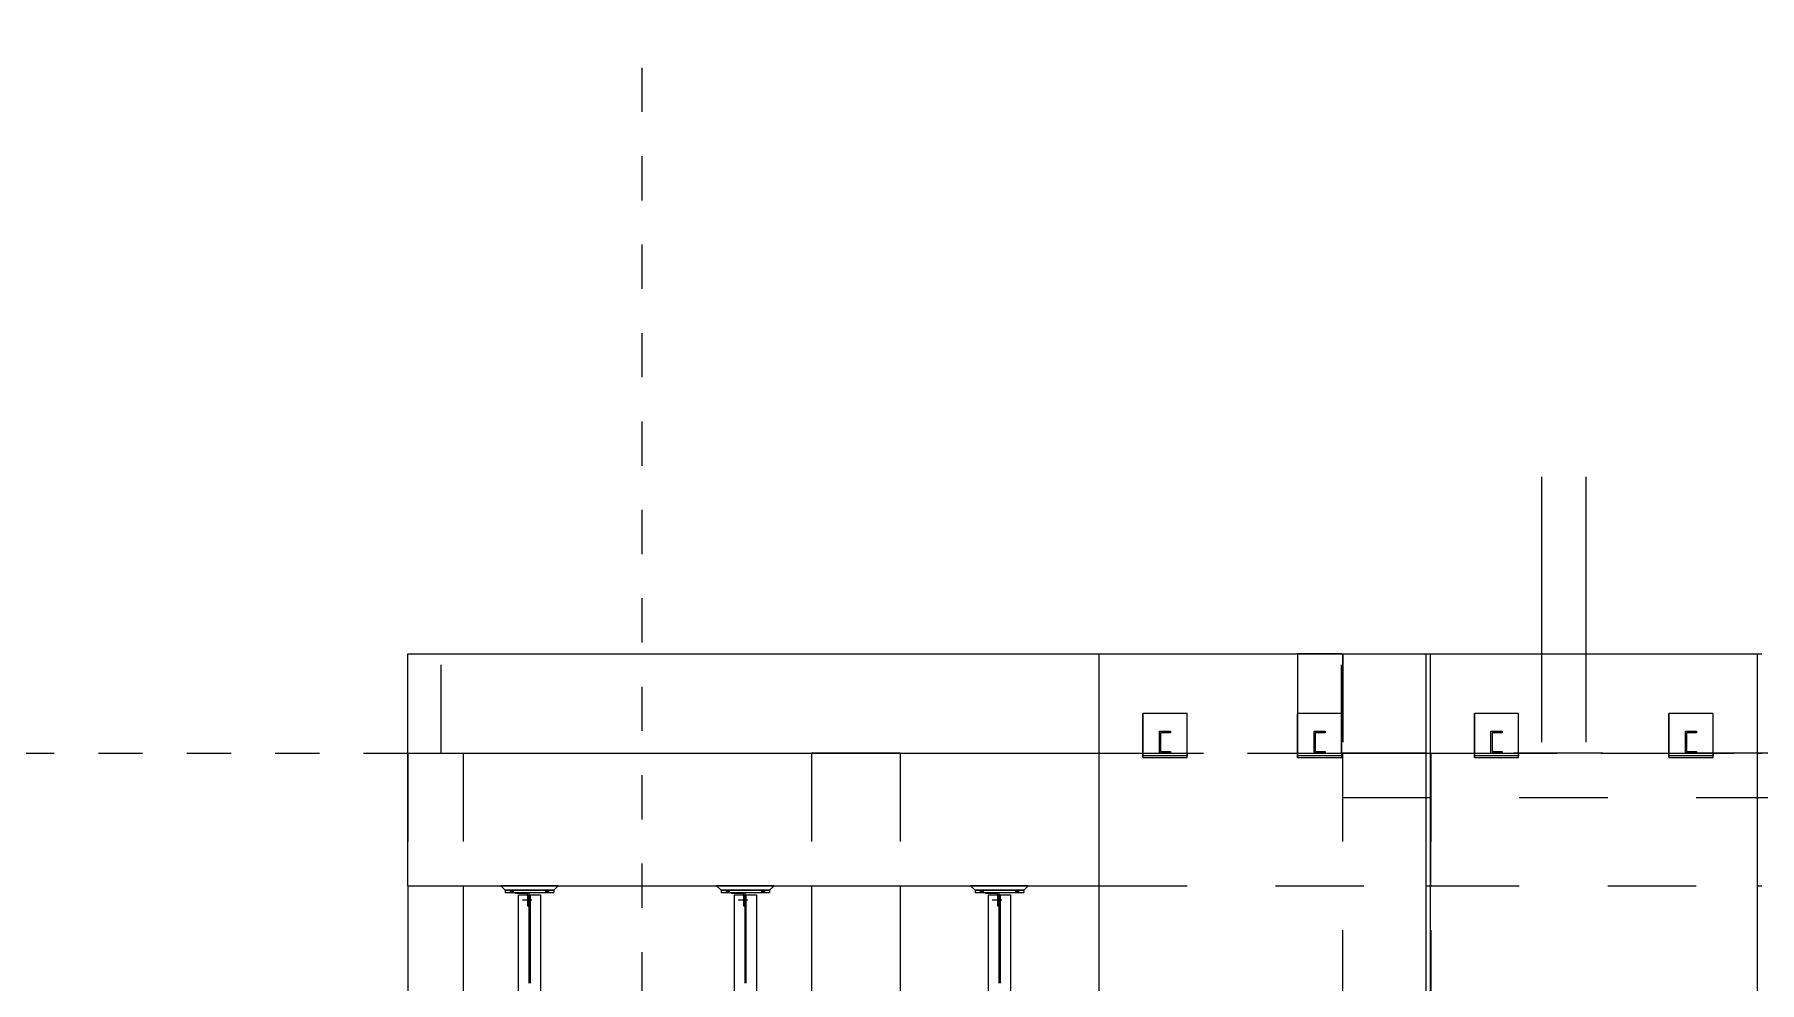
# Model space of a CAD drawing. Header units: millimetres. Extents: x 652937 to 1670132, y 1473552 to 2851037.
# Drawn here: x 663419.82 to 663427.63, y 1524536.2 to 1524540.49 of the extents above; entities that cross this region are included whole.
import ezdxf

# ---------------------------------------------------------------- set-up
doc = ezdxf.new("R2010")
doc.units = ezdxf.units.MM
for name, pattern in [('XKITLINE00', [0]), ('XKITLINE01', [4, 1, -1, 1, -1]), ('XKITLINE02', [4, 2, -2])]:
    doc.linetypes.add(name, pattern=pattern)
for name, color, linetype, lineweight in [('Bolt', 7, 'Continuous', 0), ('Part', 7, 'Continuous', 0), ('S-GRID', 7, 'Continuous', 9)]:
    doc.layers.add(name, color=color, linetype=linetype, lineweight=lineweight)

# ---------------------------------------------------------------- blocks, each defined once
blk = doc.blocks.new('*A33892395')
at = {"layer": 'S-GRID', "color": 7, "linetype": 'XKITLINE01', "lineweight": 0}
blk.add_line((346.109039, 67.677691), (455.260679, 67.677691), dxfattribs=at)
blk = doc.blocks.new('*A34482454')
at = {"layer": 'S-GRID', "color": 7, "linetype": 'XKITLINE01', "lineweight": 0}
blk.add_line((362.410088, -3.820204), (362.410088, 83.930188), dxfattribs=at)
blk = doc.blocks.new('*A34492455')
at = {"layer": 'Part', "color": 7, "linetype": 'XKITLINE00', "lineweight": 0}
for p, q in [((372.740108, 69.927691), (380.140108, 69.927691)), ((372.740108, 69.927691), (372.740108, 53.277691)), ((380.140108, 69.927691), (380.140108, 53.277691))]:
    blk.add_line(p, q, dxfattribs=at)
blk = doc.blocks.new('*A34502456')
at = {"layer": 'Part', "color": 7, "linetype": 'XKITLINE00', "lineweight": 0}
for p, q in [((380.240108, 69.927691), (387.640108, 69.927691)), ((380.240108, 69.927691), (380.240108, 53.277691)), ((387.640108, 69.927691), (387.640108, 53.277691))]:
    blk.add_line(p, q, dxfattribs=at)
blk = doc.blocks.new('*A34842490')
at = {"layer": 'Part', "color": 7, "linetype": 'XKITLINE00', "lineweight": 0}
for p, q in [((364.095097, 64.677691), (364.195097, 64.577691)), ((364.195097, 64.577691), (365.295097, 64.577691)), ((365.295097, 64.577691), (365.395097, 64.677691))]:
    blk.add_line(p, q, dxfattribs=at)
at = {"layer": 'Part', "color": 7, "linetype": 'XKITLINE02', "lineweight": 0}
blk.add_line((365.395097, 64.677691), (364.095097, 64.677691), dxfattribs=at)
blk = doc.blocks.new('*A34852491')
at = {"layer": 'Bolt', "color": 7, "linetype": 'XKITLINE02', "lineweight": 0}
for p, q in [((364.799697, 64.352691), (364.585097, 64.352691)), ((364.730097, 64.387691), (364.705097, 64.387691)), ((364.730097, 64.317691), (364.705097, 64.317691)), ((364.760097, 64.387691), (364.730097, 64.387691)), ((364.760097, 64.317691), (364.730097, 64.317691))]:
    blk.add_line(p, q, dxfattribs=at)
blk = doc.blocks.new('*A34862492')
at = {"layer": 'Part', "color": 7, "linetype": 'XKITLINE00', "lineweight": 0}
for p, q in [((365.295097, 64.577691), (364.195097, 64.577691)), ((364.195097, 64.577691), (364.195097, 64.527691)), ((364.195097, 64.527691), (365.295097, 64.527691)), ((365.295097, 64.577691), (365.295097, 64.527691))]:
    blk.add_line(p, q, dxfattribs=at)
blk = doc.blocks.new('*A34872493')
at = {"layer": 'Part', "color": 7, "linetype": 'XKITLINE00', "lineweight": 0}
for p, q in [((364.430097, 64.527691), (364.430097, 64.502691)), ((364.705097, 64.502691), (364.430097, 64.502691)), ((364.705097, 64.477691), (364.705097, 64.502691)), ((364.730097, 64.527691), (364.730097, 64.477691))]:
    blk.add_line(p, q, dxfattribs=at)
at = {"layer": 'Part', "color": 7, "linetype": 'XKITLINE02', "lineweight": 0}
for p, q in [((364.430097, 64.527691), (364.730097, 64.527691)), ((364.705097, 64.477691), (364.705097, 64.227691)), ((364.730097, 64.477691), (364.730097, 64.227691)), ((364.705097, 64.227691), (364.730097, 64.227691))]:
    blk.add_line(p, q, dxfattribs=at)
blk = doc.blocks.new('*A34882494')
at = {"layer": 'Bolt'}
for points in [[(364.38, 64.578), (364.38, 64.528), (364.31, 64.528), (364.31, 64.578)], [(365.18, 64.578), (365.18, 64.528), (365.11, 64.528), (365.11, 64.578)]]:
    blk.add_hatch(color=7, dxfattribs=at).paths.add_polyline_path(points, flags=17)
at = {"layer": 'Bolt', "color": 7, "linetype": 'XKITLINE00', "lineweight": 0}
for p, q in [((364.31, 64.578), (364.31, 64.528)), ((364.345, 64.578), (364.345, 64.528)), ((364.38, 64.578), (364.38, 64.528)), ((365.11, 64.578), (365.11, 64.528)), ((365.145, 64.578), (365.145, 64.528)), ((365.18, 64.578), (365.18, 64.528))]:
    blk.add_line(p, q, dxfattribs=at)
blk = doc.blocks.new('*A34922498')
at = {"layer": 'Part', "color": 7, "linetype": 'XKITLINE00', "lineweight": 0}
for p, q in [((369.842608, 64.677691), (369.942608, 64.577691)), ((369.942608, 64.577691), (371.042608, 64.577691)), ((371.042608, 64.577691), (371.142608, 64.677691))]:
    blk.add_line(p, q, dxfattribs=at)
at = {"layer": 'Part', "color": 7, "linetype": 'XKITLINE02', "lineweight": 0}
blk.add_line((371.142608, 64.677691), (369.842608, 64.677691), dxfattribs=at)
blk = doc.blocks.new('*A34932499')
at = {"layer": 'Bolt', "color": 7, "linetype": 'XKITLINE02', "lineweight": 0}
for p, q in [((370.547208, 64.352691), (370.332608, 64.352691)), ((370.477608, 64.387691), (370.452608, 64.387691)), ((370.477608, 64.317691), (370.452608, 64.317691)), ((370.507608, 64.387691), (370.477608, 64.387691)), ((370.507608, 64.317691), (370.477608, 64.317691))]:
    blk.add_line(p, q, dxfattribs=at)
blk = doc.blocks.new('*A34942500')
at = {"layer": 'Part', "color": 7, "linetype": 'XKITLINE00', "lineweight": 0}
for p, q in [((371.042608, 64.577691), (369.942608, 64.577691)), ((369.942608, 64.577691), (369.942608, 64.527691)), ((369.942608, 64.527691), (371.042608, 64.527691)), ((371.042608, 64.577691), (371.042608, 64.527691))]:
    blk.add_line(p, q, dxfattribs=at)
blk = doc.blocks.new('*A34952501')
at = {"layer": 'Part', "color": 7, "linetype": 'XKITLINE00', "lineweight": 0}
for p, q in [((370.177608, 64.527691), (370.177608, 64.502691)), ((370.452608, 64.502691), (370.177608, 64.502691)), ((370.452608, 64.477691), (370.452608, 64.502691)), ((370.477608, 64.527691), (370.477608, 64.477691))]:
    blk.add_line(p, q, dxfattribs=at)
at = {"layer": 'Part', "color": 7, "linetype": 'XKITLINE02', "lineweight": 0}
for p, q in [((370.177608, 64.527691), (370.477608, 64.527691)), ((370.452608, 64.477691), (370.452608, 64.227691)), ((370.477608, 64.477691), (370.477608, 64.227691)), ((370.452608, 64.227691), (370.477608, 64.227691))]:
    blk.add_line(p, q, dxfattribs=at)
blk = doc.blocks.new('*A34962502')
at = {"layer": 'Bolt'}
for points in [[(370.128, 64.578), (370.128, 64.528), (370.058, 64.528), (370.058, 64.578)], [(370.928, 64.578), (370.928, 64.528), (370.858, 64.528), (370.858, 64.578)]]:
    blk.add_hatch(color=7, dxfattribs=at).paths.add_polyline_path(points, flags=17)
at = {"layer": 'Bolt', "color": 7, "linetype": 'XKITLINE00', "lineweight": 0}
for p, q in [((370.058, 64.578), (370.058, 64.528)), ((370.093, 64.578), (370.093, 64.528)), ((370.128, 64.578), (370.128, 64.528)), ((370.858, 64.578), (370.858, 64.528)), ((370.893, 64.578), (370.893, 64.528)), ((370.928, 64.578), (370.928, 64.528))]:
    blk.add_line(p, q, dxfattribs=at)
blk = doc.blocks.new('*A37222728')
at = {"layer": 'Part', "color": 7, "linetype": 'XKITLINE02', "lineweight": 0}
for p, q in [((378.255092, 67.677691), (378.255092, 66.677691)), ((440.13509, 67.677691), (378.255092, 67.677691)), ((378.255092, 66.677691), (440.13509, 66.677691))]:
    blk.add_line(p, q, dxfattribs=at)
blk = doc.blocks.new('*A37232729')
at = {"layer": 'Part', "color": 7, "linetype": 'XKITLINE00', "lineweight": 0}
for p, q in [((357.110087, 69.927691), (372.740108, 69.927691)), ((357.110087, 67.677691), (357.110087, 69.927691)), ((380.140108, 69.927691), (380.240108, 69.927691)), ((387.640108, 69.927691), (387.740108, 69.927691)), ((357.110087, 67.677691), (372.740108, 67.677691)), ((380.140108, 67.677691), (380.240108, 67.677691)), ((387.640108, 67.677691), (387.740108, 67.677691))]:
    blk.add_line(p, q, dxfattribs=at)
at = {"layer": 'Part', "color": 7, "linetype": 'XKITLINE02', "lineweight": 0}
for p, q in [((357.860087, 67.677691), (357.860087, 69.927691)), ((372.740108, 69.927691), (378.255092, 69.927691)), ((378.255092, 69.927691), (378.255092, 67.677691)), ((378.260088, 69.927691), (380.140108, 69.927691)), ((378.260088, 69.927691), (378.260088, 67.677691)), ((380.240108, 69.927691), (387.640108, 69.927691)), ((372.740108, 67.677691), (378.255092, 67.677691)), ((378.260088, 67.677691), (380.140108, 67.677691)), ((380.240108, 67.677691), (387.640108, 67.677691))]:
    blk.add_line(p, q, dxfattribs=at)
blk = doc.blocks.new('*A37402746')
at = {"layer": 'Part', "color": 7, "linetype": 'XKITLINE02', "lineweight": 0}
for p, q in [((357.110088, 67.677691), (358.360088, 67.677691)), ((357.110088, 67.677691), (357.110088, 64.677691)), ((358.360088, 67.677691), (358.360088, 64.677691)), ((357.110088, 49.077691), (358.360088, 49.077691))]:
    blk.add_line(p, q, dxfattribs=at)
at = {"layer": 'Part', "color": 7, "linetype": 'XKITLINE00', "lineweight": 0}
for p, q in [((357.110088, 64.677691), (357.110088, 49.077691)), ((358.360088, 64.677691), (358.360088, 49.077691))]:
    blk.add_line(p, q, dxfattribs=at)
blk = doc.blocks.new('*A37412747')
at = {"layer": 'Part', "color": 7, "linetype": 'XKITLINE00', "lineweight": 0}
for p, q in [((359.610097, 60.827691), (359.610097, 64.477691)), ((359.610097, 64.477691), (360.110097, 64.477691)), ((360.110097, 64.477691), (360.110097, 60.827691)), ((359.610097, 60.472691), (359.610097, 54.427691)), ((360.110097, 54.427691), (360.110097, 60.472691)), ((359.610097, 54.427691), (360.110097, 54.427691))]:
    blk.add_line(p, q, dxfattribs=at)
at = {"layer": 'Part', "color": 7, "linetype": 'XKITLINE02', "lineweight": 0}
for p, q in [((359.845097, 64.477691), (359.845097, 54.427691)), ((359.875097, 64.477691), (359.875097, 54.427691)), ((359.610097, 60.827691), (359.610097, 60.472691)), ((360.110097, 60.827691), (360.110097, 60.472691))]:
    blk.add_line(p, q, dxfattribs=at)
blk = doc.blocks.new('*A37512757')
at = {"layer": 'Part', "color": 7, "linetype": 'XKITLINE00', "lineweight": 0}
for p, q in [((359.210097, 64.677691), (359.310097, 64.577691)), ((359.310097, 64.577691), (360.410097, 64.577691)), ((360.410097, 64.577691), (360.510097, 64.677691))]:
    blk.add_line(p, q, dxfattribs=at)
at = {"layer": 'Part', "color": 7, "linetype": 'XKITLINE02', "lineweight": 0}
blk.add_line((360.510097, 64.677691), (359.210097, 64.677691), dxfattribs=at)
blk = doc.blocks.new('*A37522758')
at = {"layer": 'Bolt', "color": 7, "linetype": 'XKITLINE02', "lineweight": 0}
for p, q in [((359.914697, 64.352691), (359.700097, 64.352691)), ((359.845097, 64.387691), (359.820097, 64.387691)), ((359.845097, 64.317691), (359.820097, 64.317691)), ((359.875097, 64.387691), (359.845097, 64.387691)), ((359.875097, 64.317691), (359.845097, 64.317691))]:
    blk.add_line(p, q, dxfattribs=at)
blk = doc.blocks.new('*A37532759')
at = {"layer": 'Part', "color": 7, "linetype": 'XKITLINE00', "lineweight": 0}
for p, q in [((360.410097, 64.577691), (359.310097, 64.577691)), ((359.310097, 64.577691), (359.310097, 64.527691)), ((359.310097, 64.527691), (360.410097, 64.527691)), ((360.410097, 64.577691), (360.410097, 64.527691))]:
    blk.add_line(p, q, dxfattribs=at)
blk = doc.blocks.new('*A37542760')
at = {"layer": 'Part', "color": 7, "linetype": 'XKITLINE00', "lineweight": 0}
for p, q in [((359.545097, 64.527691), (359.545097, 64.502691)), ((359.820097, 64.502691), (359.545097, 64.502691)), ((359.820097, 64.477691), (359.820097, 64.502691)), ((359.845097, 64.527691), (359.845097, 64.477691))]:
    blk.add_line(p, q, dxfattribs=at)
at = {"layer": 'Part', "color": 7, "linetype": 'XKITLINE02', "lineweight": 0}
for p, q in [((359.545097, 64.527691), (359.845097, 64.527691)), ((359.820097, 64.477691), (359.820097, 64.227691)), ((359.845097, 64.477691), (359.845097, 64.227691)), ((359.820097, 64.227691), (359.845097, 64.227691))]:
    blk.add_line(p, q, dxfattribs=at)
blk = doc.blocks.new('*A37552761')
at = {"layer": 'Bolt'}
for points in [[(359.495, 64.578), (359.495, 64.528), (359.425, 64.528), (359.425, 64.578)], [(360.295, 64.578), (360.295, 64.528), (360.225, 64.528), (360.225, 64.578)]]:
    blk.add_hatch(color=7, dxfattribs=at).paths.add_polyline_path(points, flags=17)
at = {"layer": 'Bolt', "color": 7, "linetype": 'XKITLINE00', "lineweight": 0}
for p, q in [((359.425, 64.578), (359.425, 64.528)), ((359.46, 64.578), (359.46, 64.528)), ((359.495, 64.578), (359.495, 64.528)), ((360.225, 64.578), (360.225, 64.528)), ((360.26, 64.578), (360.26, 64.528)), ((360.295, 64.578), (360.295, 64.528))]:
    blk.add_line(p, q, dxfattribs=at)
blk = doc.blocks.new('*A37572763')
at = {"layer": 'Part', "color": 7, "linetype": 'XKITLINE02', "lineweight": 0}
for p, q in [((380.25509, 67.677691), (380.255088, 67.677691)), ((380.255088, 67.677691), (380.255088, 64.677691)), ((380.255088, 67.677691), (387.640108, 67.677691)), ((380.25509, 64.677691), (380.25509, 67.677691)), ((380.255088, 64.677691), (380.25509, 64.677691)), ((380.255088, 64.677691), (387.640108, 64.677691))]:
    blk.add_line(p, q, dxfattribs=at)
at = {"layer": 'Part', "color": 7, "linetype": 'XKITLINE00', "lineweight": 0}
for p, q in [((387.640108, 67.677691), (387.740108, 67.677691)), ((387.640108, 64.677691), (387.740108, 64.677691))]:
    blk.add_line(p, q, dxfattribs=at)
blk = doc.blocks.new('*A37582764')
at = {"layer": 'Part', "color": 7, "linetype": 'XKITLINE00', "lineweight": 0}
for p, q in [((357.110088, 67.677691), (357.110086, 67.677691)), ((357.110088, 64.677691), (357.110088, 67.677691)), ((357.110088, 67.677691), (372.740108, 67.677691)), ((380.140108, 67.677691), (380.240108, 67.677691)), ((357.110086, 64.677691), (357.110088, 64.677691)), ((357.110088, 64.677691), (372.740108, 64.677691)), ((380.140108, 64.677691), (380.240108, 64.677691))]:
    blk.add_line(p, q, dxfattribs=at)
at = {"layer": 'Part', "color": 7, "linetype": 'XKITLINE02', "lineweight": 0}
for p, q in [((357.110086, 67.677691), (357.110086, 64.677691)), ((357.110086, 67.677691), (357.110088, 67.677691)), ((372.740108, 67.677691), (380.140108, 67.677691)), ((380.240108, 67.677691), (380.25509, 67.677691)), ((380.255088, 64.677691), (380.255088, 67.677691)), ((380.25509, 64.677691), (380.25509, 67.677691)), ((357.110086, 64.677691), (357.110088, 64.677691)), ((372.740108, 64.677691), (380.140108, 64.677691)), ((380.240108, 64.677691), (380.25509, 64.677691))]:
    blk.add_line(p, q, dxfattribs=at)
blk = doc.blocks.new('*A37592765')
at = {"layer": 'Part', "color": 7, "linetype": 'XKITLINE02', "lineweight": 0}
for p, q in [((366.245088, 67.677691), (366.245088, 54.227691)), ((368.245088, 67.677691), (366.245088, 67.677691)), ((368.245088, 67.677691), (368.245088, 54.227691)), ((366.245088, 49.077691), (368.245088, 49.077691))]:
    blk.add_line(p, q, dxfattribs=at)
at = {"layer": 'Part', "color": 7, "linetype": 'XKITLINE00', "lineweight": 0}
for p, q in [((366.245088, 64.677691), (366.245088, 49.077691)), ((368.245088, 64.677691), (368.245088, 49.077691))]:
    blk.add_line(p, q, dxfattribs=at)
blk = doc.blocks.new('*A37602766')
at = {"layer": 'Part', "color": 7, "linetype": 'XKITLINE02', "lineweight": 0}
for p, q in [((378.255088, 67.677691), (378.255088, 53.277691)), ((378.255088, 67.677691), (380.255088, 67.677691)), ((380.255088, 67.677691), (380.255088, 53.277691)), ((378.255088, 53.227691), (378.255088, 49.077691)), ((380.255088, 49.077691), (380.255088, 53.227691)), ((378.255088, 49.077691), (380.140108, 49.077691)), ((380.240108, 49.077691), (380.255088, 49.077691))]:
    blk.add_line(p, q, dxfattribs=at)
at = {"layer": 'Part', "color": 7, "linetype": 'XKITLINE00', "lineweight": 0}
for p, q in [((378.255088, 53.277691), (378.255088, 53.227691)), ((380.255088, 53.277691), (380.255088, 53.227691)), ((380.140108, 49.077691), (380.240108, 49.077691))]:
    blk.add_line(p, q, dxfattribs=at)
blk = doc.blocks.new('*A37612767')
at = {"layer": 'Part', "color": 7, "linetype": 'XKITLINE00', "lineweight": 0}
for p, q in [((364.495097, 64.477691), (364.495097, 60.827691)), ((364.495097, 64.477691), (364.995097, 64.477691)), ((364.995097, 64.477691), (364.995097, 60.827691)), ((364.495097, 60.472691), (364.495097, 54.427691)), ((364.995097, 60.472691), (364.995097, 54.427691)), ((364.495097, 54.427691), (364.995097, 54.427691))]:
    blk.add_line(p, q, dxfattribs=at)
at = {"layer": 'Part', "color": 7, "linetype": 'XKITLINE02', "lineweight": 0}
for p, q in [((364.730097, 64.477691), (364.730097, 54.427691)), ((364.760097, 64.477691), (364.760097, 54.427691)), ((364.495097, 60.827691), (364.495097, 60.472691)), ((364.995097, 60.827691), (364.995097, 60.472691))]:
    blk.add_line(p, q, dxfattribs=at)
blk = doc.blocks.new('*A37622768')
at = {"layer": 'Part', "color": 7, "linetype": 'XKITLINE00', "lineweight": 0}
for p, q in [((370.242608, 64.477691), (370.742608, 64.477691)), ((370.242608, 64.477691), (370.242608, 60.827691)), ((370.742608, 64.477691), (370.742608, 60.827691)), ((370.242608, 60.472691), (370.242608, 54.427691)), ((370.742608, 60.472691), (370.742608, 54.427691)), ((370.242608, 54.427691), (370.742608, 54.427691))]:
    blk.add_line(p, q, dxfattribs=at)
at = {"layer": 'Part', "color": 7, "linetype": 'XKITLINE02', "lineweight": 0}
for p, q in [((370.477608, 64.477691), (370.477608, 54.427691)), ((370.507608, 64.477691), (370.507608, 54.427691)), ((370.242608, 60.827691), (370.242608, 60.472691)), ((370.742608, 60.827691), (370.742608, 60.472691))]:
    blk.add_line(p, q, dxfattribs=at)
blk = doc.blocks.new('*A38022808')
at = {"layer": 'Part', "color": 7, "linetype": 'XKITLINE02', "lineweight": 0}
for p, q in [((378.235088, 69.927691), (377.235088, 69.927691)), ((377.235088, 69.927691), (377.235088, 67.677691)), ((378.235088, 67.677691), (378.235088, 69.927691)), ((377.235088, 67.677691), (378.235088, 67.677691))]:
    blk.add_line(p, q, dxfattribs=at)
blk = doc.blocks.new('*A38032809')
at = {"layer": 'Part', "color": 7, "linetype": 'XKITLINE02', "lineweight": 0}
for p, q in [((381.240156, 67.677691), (382.240156, 67.677691)), ((381.240156, 67.677691), (381.240156, 67.627691)), ((381.240156, 67.627691), (382.240156, 67.627691)), ((382.240156, 67.677691), (382.240156, 67.627691))]:
    blk.add_line(p, q, dxfattribs=at)
blk = doc.blocks.new('*A38042810')
at = {"layer": 'Part', "color": 7, "linetype": 'XKITLINE02', "lineweight": 0}
for p, q in [((382.24014, 68.577691), (381.240139, 68.577691)), ((381.240139, 68.577691), (381.240139, 67.577691)), ((381.24014, 67.577691), (381.24014, 68.577691)), ((382.240139, 67.577691), (382.240139, 68.577691)), ((382.24014, 67.577691), (382.24014, 68.577691)), ((381.240139, 67.577691), (382.24014, 67.577691))]:
    blk.add_line(p, q, dxfattribs=at)
blk = doc.blocks.new('*A38052811')
at = {"layer": 'Part', "color": 7, "linetype": 'XKITLINE02', "lineweight": 0}
for p, q in [((381.615156, 68.177691), (381.865156, 68.177691)), ((381.615156, 67.677691), (381.615156, 68.177691)), ((381.865156, 68.140191), (381.640156, 68.140191)), ((381.640156, 68.140191), (381.640156, 67.715191)), ((381.865156, 68.177691), (381.865156, 68.140191)), ((381.865156, 67.677691), (381.615156, 67.677691)), ((381.640156, 67.715191), (381.865156, 67.715191)), ((381.865156, 67.715191), (381.865156, 67.677691))]:
    blk.add_line(p, q, dxfattribs=at)
blk = doc.blocks.new('*A38062812')
at = {"layer": 'Part', "color": 7, "linetype": 'XKITLINE02', "lineweight": 0}
for p, q in [((373.740156, 67.677691), (374.740156, 67.677691)), ((373.740156, 67.677691), (373.740156, 67.627691)), ((373.740156, 67.627691), (374.740156, 67.627691)), ((374.740156, 67.677691), (374.740156, 67.627691))]:
    blk.add_line(p, q, dxfattribs=at)
blk = doc.blocks.new('*A38072813')
at = {"layer": 'Part', "color": 7, "linetype": 'XKITLINE02', "lineweight": 0}
for p, q in [((377.240156, 67.677691), (378.240156, 67.677691)), ((377.240156, 67.677691), (377.240156, 67.627691)), ((377.240156, 67.627691), (378.240156, 67.627691)), ((378.240156, 67.677691), (378.240156, 67.627691))]:
    blk.add_line(p, q, dxfattribs=at)
blk = doc.blocks.new('*A38082814')
at = {"layer": 'Part', "color": 7, "linetype": 'XKITLINE02', "lineweight": 0}
for p, q in [((374.74014, 68.577691), (373.740139, 68.577691)), ((373.740139, 68.577691), (373.740139, 67.577691)), ((373.74014, 67.577691), (373.74014, 68.577691)), ((374.740139, 67.577691), (374.740139, 68.577691)), ((374.74014, 67.577691), (374.74014, 68.577691)), ((373.740139, 67.577691), (374.74014, 67.577691))]:
    blk.add_line(p, q, dxfattribs=at)
blk = doc.blocks.new('*A38092815')
at = {"layer": 'Part', "color": 7, "linetype": 'XKITLINE02', "lineweight": 0}
for p, q in [((378.24014, 68.577691), (377.240139, 68.577691)), ((377.240139, 68.577691), (377.240139, 67.577691)), ((377.24014, 67.577691), (377.24014, 68.577691)), ((378.240139, 67.577691), (378.240139, 68.577691)), ((378.24014, 67.577691), (378.24014, 68.577691)), ((377.240139, 67.577691), (378.24014, 67.577691))]:
    blk.add_line(p, q, dxfattribs=at)
blk = doc.blocks.new('*A38102816')
at = {"layer": 'Part', "color": 7, "linetype": 'XKITLINE02', "lineweight": 0}
for p, q in [((374.115156, 68.177691), (374.365156, 68.177691)), ((374.115156, 67.677691), (374.115156, 68.177691)), ((374.365156, 68.140191), (374.140156, 68.140191)), ((374.140156, 68.140191), (374.140156, 67.715191)), ((374.365156, 68.177691), (374.365156, 68.140191)), ((374.365156, 67.677691), (374.115156, 67.677691)), ((374.140156, 67.715191), (374.365156, 67.715191)), ((374.365156, 67.715191), (374.365156, 67.677691))]:
    blk.add_line(p, q, dxfattribs=at)
blk = doc.blocks.new('*A38112817')
at = {"layer": 'Part', "color": 7, "linetype": 'XKITLINE02', "lineweight": 0}
for p, q in [((377.615156, 68.177691), (377.865156, 68.177691)), ((377.615156, 67.677691), (377.615156, 68.177691)), ((377.865156, 68.140191), (377.640156, 68.140191)), ((377.640156, 68.140191), (377.640156, 67.715191)), ((377.865156, 68.177691), (377.865156, 68.140191)), ((377.865156, 67.677691), (377.615156, 67.677691)), ((377.640156, 67.715191), (377.865156, 67.715191)), ((377.865156, 67.715191), (377.865156, 67.677691))]:
    blk.add_line(p, q, dxfattribs=at)
blk = doc.blocks.new('*A38122818')
at = {"layer": 'Part', "color": 7, "linetype": 'XKITLINE00', "lineweight": 0}
for p, q in [((382.760088, 73.930188), (382.760088, 69.927691)), ((383.760088, 73.930188), (383.760088, 69.927691))]:
    blk.add_line(p, q, dxfattribs=at)
at = {"layer": 'Part', "color": 7, "linetype": 'XKITLINE02', "lineweight": 0}
for p, q in [((382.760088, 69.927691), (382.760088, 67.677748)), ((383.760088, 69.927691), (383.760088, 67.677748)), ((383.760088, 67.677748), (382.760088, 67.677748))]:
    blk.add_line(p, q, dxfattribs=at)
blk = doc.blocks.new('*A38162822')
at = {"layer": 'Part', "color": 7, "linetype": 'XKITLINE02', "lineweight": 0}
for p, q in [((385.640156, 67.677691), (386.640156, 67.677691)), ((385.640156, 67.677691), (385.640156, 67.627691)), ((385.640156, 67.627691), (386.640156, 67.627691)), ((386.640156, 67.677691), (386.640156, 67.627691))]:
    blk.add_line(p, q, dxfattribs=at)
blk = doc.blocks.new('*A38172823')
at = {"layer": 'Part', "color": 7, "linetype": 'XKITLINE02', "lineweight": 0}
for p, q in [((386.64014, 68.577691), (385.640139, 68.577691)), ((385.640139, 68.577691), (385.640139, 67.577691)), ((385.64014, 67.577691), (385.64014, 68.577691)), ((386.640139, 67.577691), (386.640139, 68.577691)), ((386.64014, 67.577691), (386.64014, 68.577691)), ((385.640139, 67.577691), (386.64014, 67.577691))]:
    blk.add_line(p, q, dxfattribs=at)
blk = doc.blocks.new('*A38182824')
at = {"layer": 'Part', "color": 7, "linetype": 'XKITLINE02', "lineweight": 0}
for p, q in [((386.015156, 68.177691), (386.265156, 68.177691)), ((386.015156, 67.677691), (386.015156, 68.177691)), ((386.265156, 68.140191), (386.040156, 68.140191)), ((386.040156, 68.140191), (386.040156, 67.715191)), ((386.265156, 68.177691), (386.265156, 68.140191)), ((386.265156, 67.677691), (386.015156, 67.677691)), ((386.040156, 67.715191), (386.265156, 67.715191)), ((386.265156, 67.715191), (386.265156, 67.677691))]:
    blk.add_line(p, q, dxfattribs=at)

msp = doc.modelspace()

# ---------------------------------------------------------------- block references
at = {"color": 7, "lineweight": 0, "xscale": 0.2, "yscale": 0.2, "zscale": 0.2}
for name in ['*A34482454', '*A38122818', '*A37232729', '*A34492455', '*A38022808', '*A34502456', '*A33892395', '*A38082814', '*A38092815', '*A38042810', '*A38172823', '*A38102816', '*A38112817', '*A38052811', '*A38182824', '*A37402746', '*A37582764', '*A37592765', '*A38062812', '*A38072813', '*A37222728', '*A37602766', '*A37572763', '*A38032809', '*A38162822', '*A37512757', '*A37532759', '*A37552761', '*A37542760', '*A37412747', '*A34842490', '*A34862492', '*A34882494', '*A34872493', '*A37612767', '*A34922498', '*A34942500', '*A34962502', '*A34952501', '*A37622768', '*A37522758', '*A34852491', '*A34932499']:
    msp.add_blockref(name, (663350.0877, 1524523.7048), dxfattribs=at)

doc.saveas('drawing.dxf')
